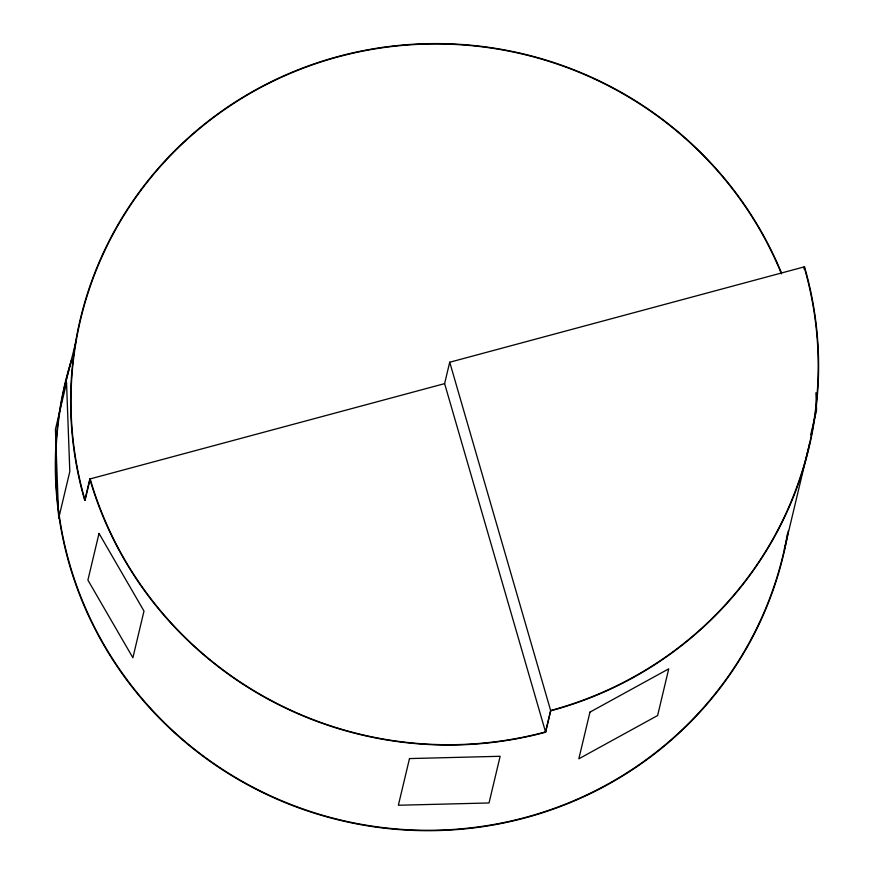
<?xml version="1.0" encoding="UTF-8"?>
<svg xmlns="http://www.w3.org/2000/svg" width="874" height="874" viewBox="0 0 874 874"><rect width="100%" height="100%" fill="white"/><g stroke="black" fill="none" stroke-linecap="round" stroke-linejoin="round"><path stroke-width="1.31" d="M89.825 478.996A369.331 360.984 13.4 0 0 545.627 732.226L550.729 710.813L449.717 362.186L444.604 383.631L89.825 478.996L84.723 500.409A369.331 360.984 13.4 0 1 319.764 61.967A369.331 360.984 13.4 0 1 781.553 273.114M803.982 268.984L804.506 266.799L449.706 362.24M810.69 434.859L816.556 410.223L815.912 392.721M784.371 549.342L809.848 442.386M64.075 389.072L76.399 339.767M444.615 383.61L545.627 732.226M804.506 266.799A369.331 360.984 13.4 0 1 550.729 710.813M788.37 530.584A369.331 360.984 13.4 0 1 340.325 820.369A369.331 360.984 13.4 0 1 71.646 359.389M787.43 533.894A368.959 360.623 13.4 0 1 340.226 819.921A368.959 360.623 13.4 0 1 71.1 362.371M804.135 266.952A368.959 360.623 13.4 0 1 550.609 710.518L545.518 731.909A368.959 360.623 13.4 0 1 90.175 478.93L85.084 500.321A368.959 360.623 13.4 0 1 320.19 62.218A368.959 360.623 13.4 0 1 781.454 273.857M66.544 382.725L55.423 429.396L58.689 518.249L69.811 471.578L66.544 382.725M99.024 533.424L87.903 580.107L132.881 657.74L143.992 611.068L99.024 533.424M409.491 758.577L398.369 805.249L489.025 802.966L500.147 756.283L409.491 758.577M589.961 712.124L578.839 758.796L657.619 715.533L668.73 668.85L589.961 712.124"/></g></svg>
